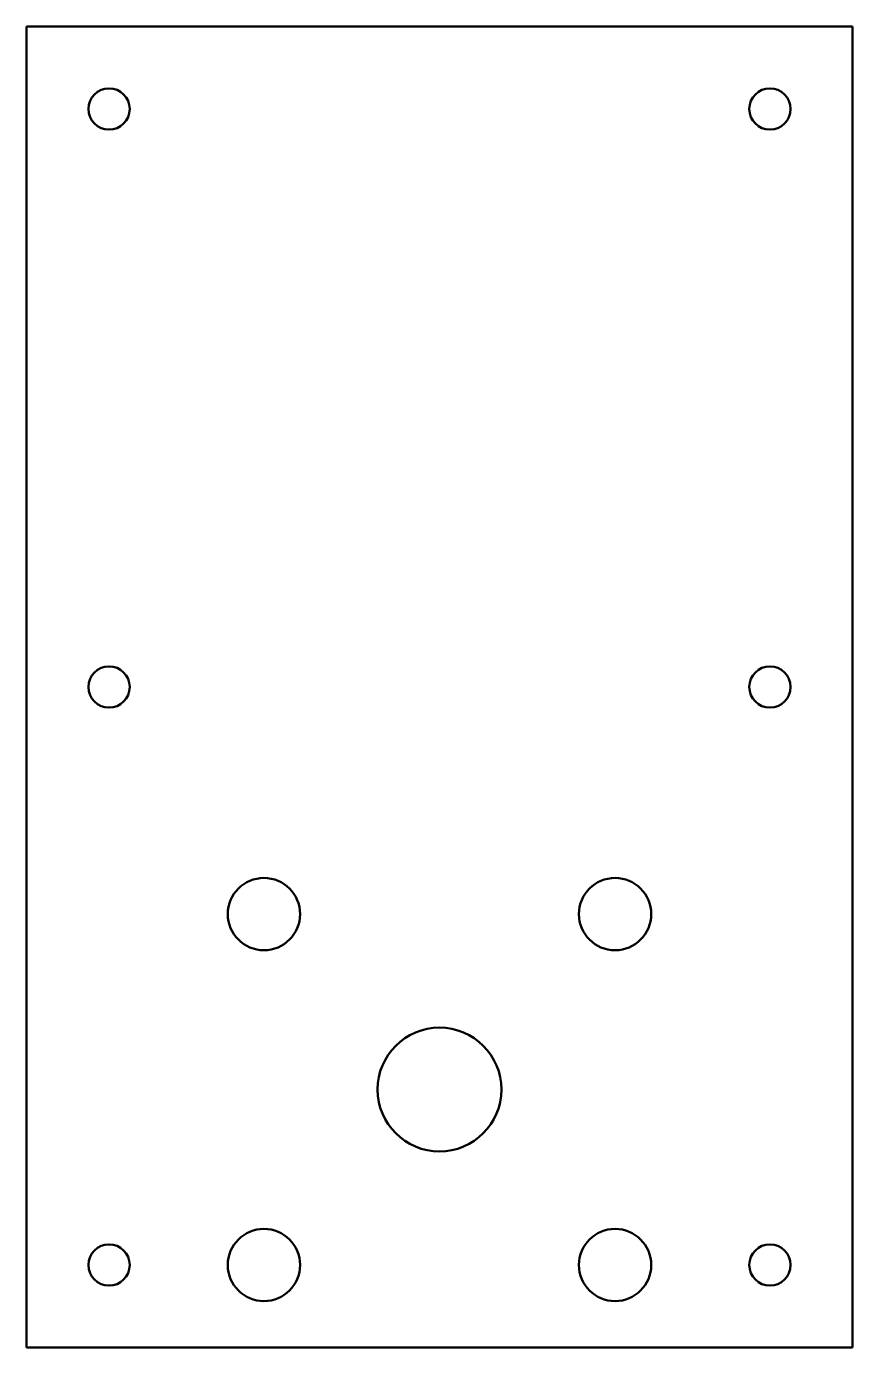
# Model space of a CAD drawing. Header units: inches. Extents: x 1.43 to 6.43, y 13.1 to 21.1.
import ezdxf

# ---------------------------------------------------------------- set-up
doc = ezdxf.new("R2010")
doc.units = ezdxf.units.IN
doc.header["$MEASUREMENT"] = 0
doc.layers.add('Visible (ANSI)', color=7, linetype='Continuous', lineweight=50)

msp = doc.modelspace()

# ---------------------------------------------------------------- linework, layer by layer
at = {"layer": 'Visible (ANSI)'}
for p, q in [((1.4299, 21.0951), (6.4299, 21.0951)), ((1.4299, 13.0951), (1.4299, 21.0951)), ((6.4299, 21.0951), (6.4299, 13.0951)), ((6.4299, 13.0951), (1.4299, 13.0951))]:
    msp.add_line(p, q, dxfattribs=at)
for centre, radius in [((1.9299, 20.5951), 0.125), ((5.9299, 20.5951), 0.125), ((1.9299, 17.0951), 0.125), ((5.9299, 17.0951), 0.125), ((2.8674, 15.7201), 0.2188), ((4.9924, 15.7201), 0.2188), ((3.9299, 14.6576), 0.375), ((2.8674, 13.5951), 0.2188), ((4.9924, 13.5951), 0.2188), ((1.9299, 13.5951), 0.125), ((5.9299, 13.5951), 0.125)]:
    msp.add_circle(centre, radius, dxfattribs=at)

doc.saveas('drawing.dxf')
